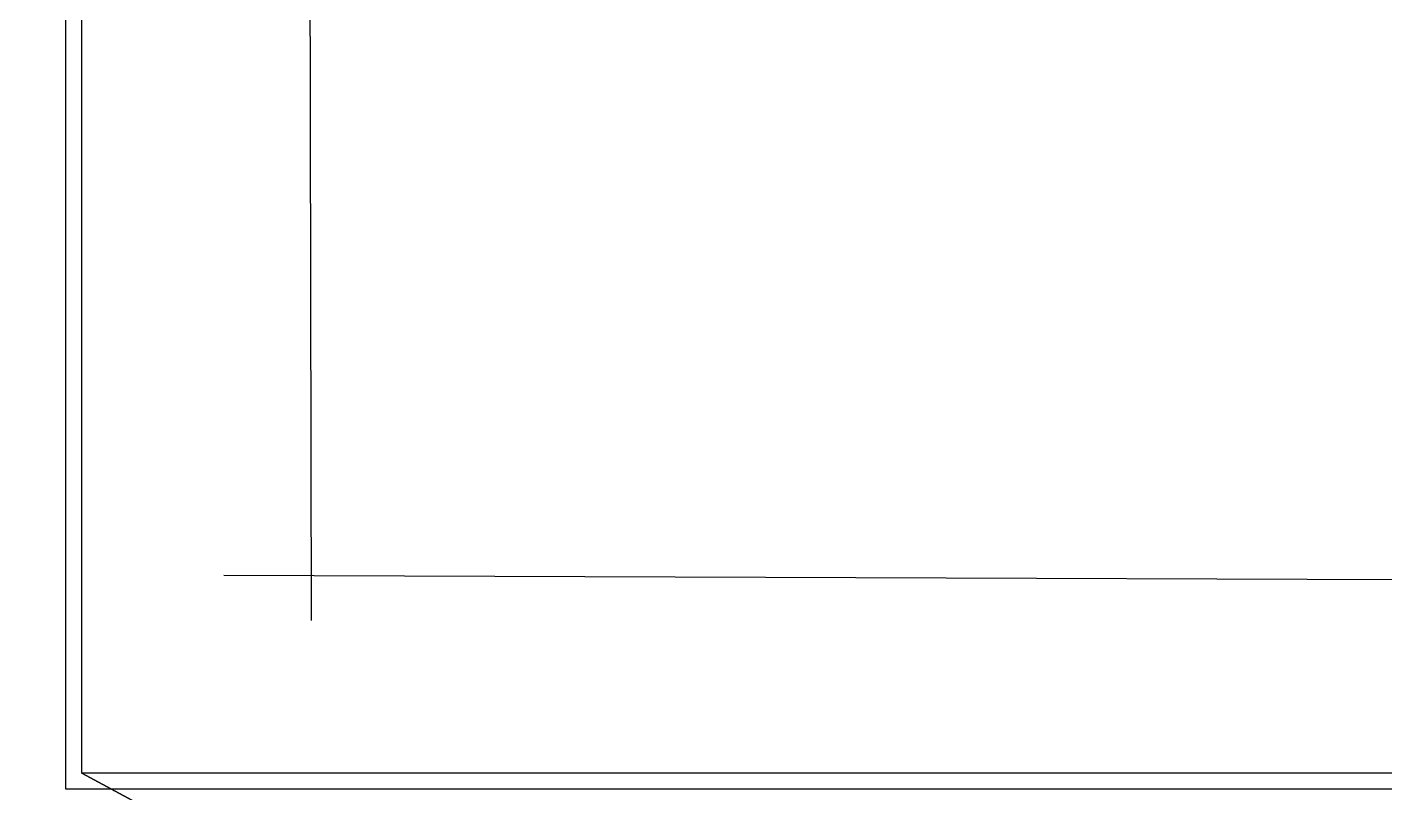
# Model space of a CAD drawing. Header units: millimetres. Extents: x -7906370 to 58235770, y -60992620 to 60.
# Drawn here: x 2256 to 2817, y -1234 to -917 of the extents above; entities that cross this region are included whole.
import ezdxf

# ---------------------------------------------------------------- set-up
doc = ezdxf.new("R2010")
doc.units = ezdxf.units.MM
for name, color, linetype in [('Image', 7, 'Continuous'), ('Legend', 250, 'Continuous'), ('Line_Marking_Adusting_Sheet', 1, 'Continuous')]:
    doc.layers.add(name, color=color, linetype=linetype)
picture_1 = doc.add_image_def('image2.jpg', size_in_pixel=(14352, 10750))
picture_2 = doc.add_image_def('image4.jpg', size_in_pixel=(14330, 10848))
picture_3 = doc.add_image_def('image5.jpg', size_in_pixel=(14518, 11021))

msp = doc.modelspace()

# ---------------------------------------------------------------- linework, layer by layer
at = {"layer": 'Legend'}
msp.add_lwpolyline([(2271.55, -536.51), (3329.09, -536.51), (3329.09, -1232.38), (2271.55, -1232.38)], close=True, dxfattribs=at)
at = {"layer": 'Legend', "lineweight": 30}
msp.add_lwpolyline([(3210.91, -1225.76), (2278.17, -1225.76), (2278.17, -543.13), (3210.91, -543.13), (3322.47, -543.13), (3322.47, -585.43), (3322.47, -619.88), (3322.47, -636.91), (3322.47, -644.13), (3322.47, -655.94), (3322.47, -1091.85), (3322.47, -1151.32), (3322.47, -1191.26), (3322.47, -1225.76)], close=True, dxfattribs=at)
at = {"layer": 'Line_Marking_Adusting_Sheet'}
for points in [[(2371.88, -610.56), (2372.91, -1162.6)], [(2336.85, -1143.86), (3082.85, -1146.72)]]:
    msp.add_lwpolyline(points, dxfattribs=at)

# ---------------------------------------------------------------- pictures from other files: only their frames are drawn
at = {"layer": 'Image'}
image = msp.add_image(picture_2, insert=(737.37, -643.01), size_in_units=(14020504, 10612735.51), rotation=-41.087075921, dxfattribs=at)
image.dxf.v_pixel = (737.3696668, -642.9475834)
image.dxf.flags = 7
image = msp.add_image(picture_3, insert=(2280.14, -650.2), size_in_units=(34423574.55, 26130986.25), rotation=-15.91541305, dxfattribs=at)
image.dxf.v_pixel = (2280.1428331, -650.1335791)
image.dxf.flags = 7
image = msp.add_image(picture_1, insert=(2278.17, -1225.76), size_in_units=(37129363.11, 27809879.04), rotation=-28.281652722, dxfattribs=at)
image.dxf.v_pixel = (2278.1693874, -1225.6976378)
image.dxf.flags = 7

doc.saveas('drawing.dxf')
